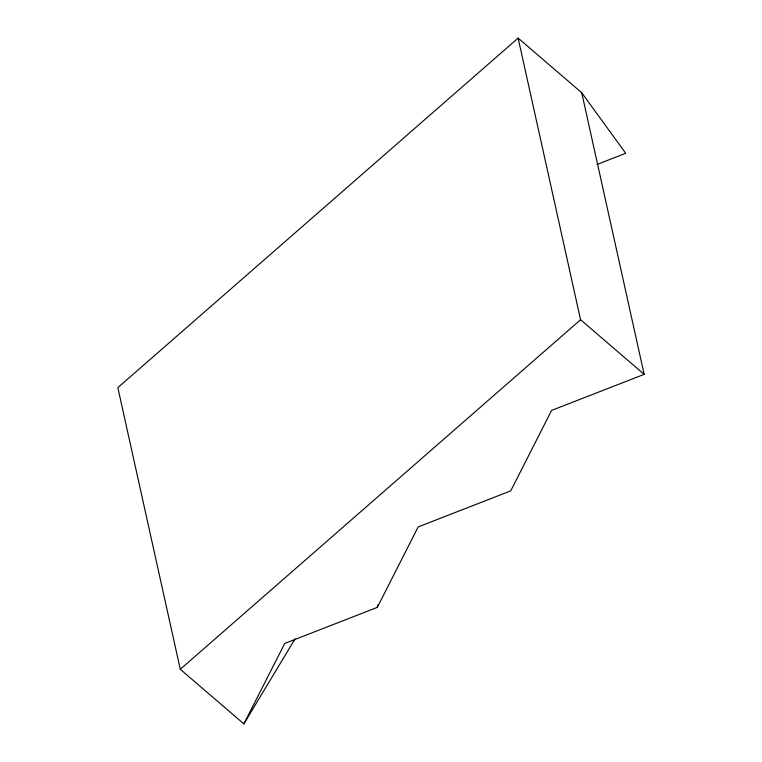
<?xml version="1.0" encoding="UTF-8"?>
<svg xmlns="http://www.w3.org/2000/svg" width="762" height="762" viewBox="0 0 762 762"><rect width="100%" height="100%" fill="white"/><g stroke="black" fill="none" stroke-linecap="round" stroke-linejoin="round"><path stroke-width="1.14" d="M597.056 164.459L625.707 153.295L581.72 92.716L518.131 38.1L117.843 387.648L180.28 669.284L243.869 723.9L284.731 643.442L377.304 607.381L377.676 605.038M377.304 607.381L418.167 526.923L510.731 490.871L551.593 410.413L644.157 374.352L581.72 92.716M243.869 723.9L295.084 638.832M180.28 669.284L580.568 319.735L518.131 38.1M580.568 319.735L644.157 374.352"/></g></svg>
